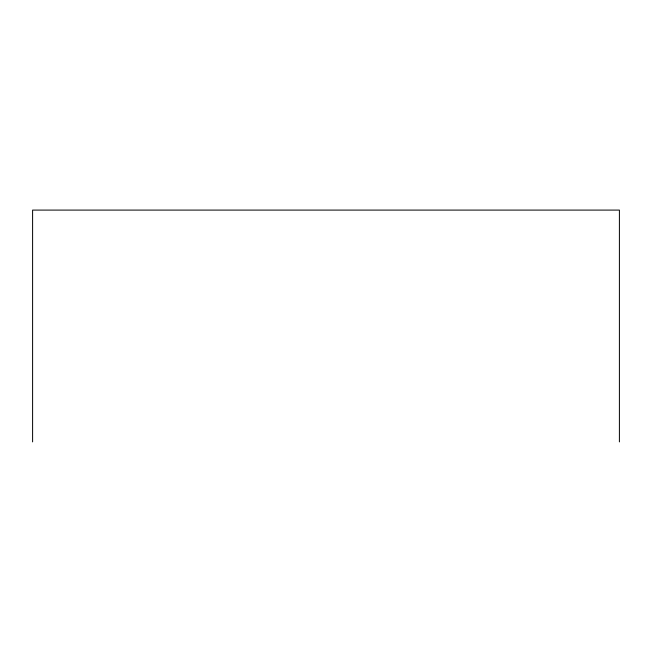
<?xml version="1.0" encoding="UTF-8"?>
<svg xmlns="http://www.w3.org/2000/svg" width="652" height="652" viewBox="0 0 652 652"><rect width="100%" height="100%" fill="white"/><g stroke="black" fill="none" stroke-linecap="round" stroke-linejoin="round"><path stroke-width="0.98" d="M619.4 441.909L619.4 210.091L32.6 210.091L32.6 441.909"/></g></svg>
